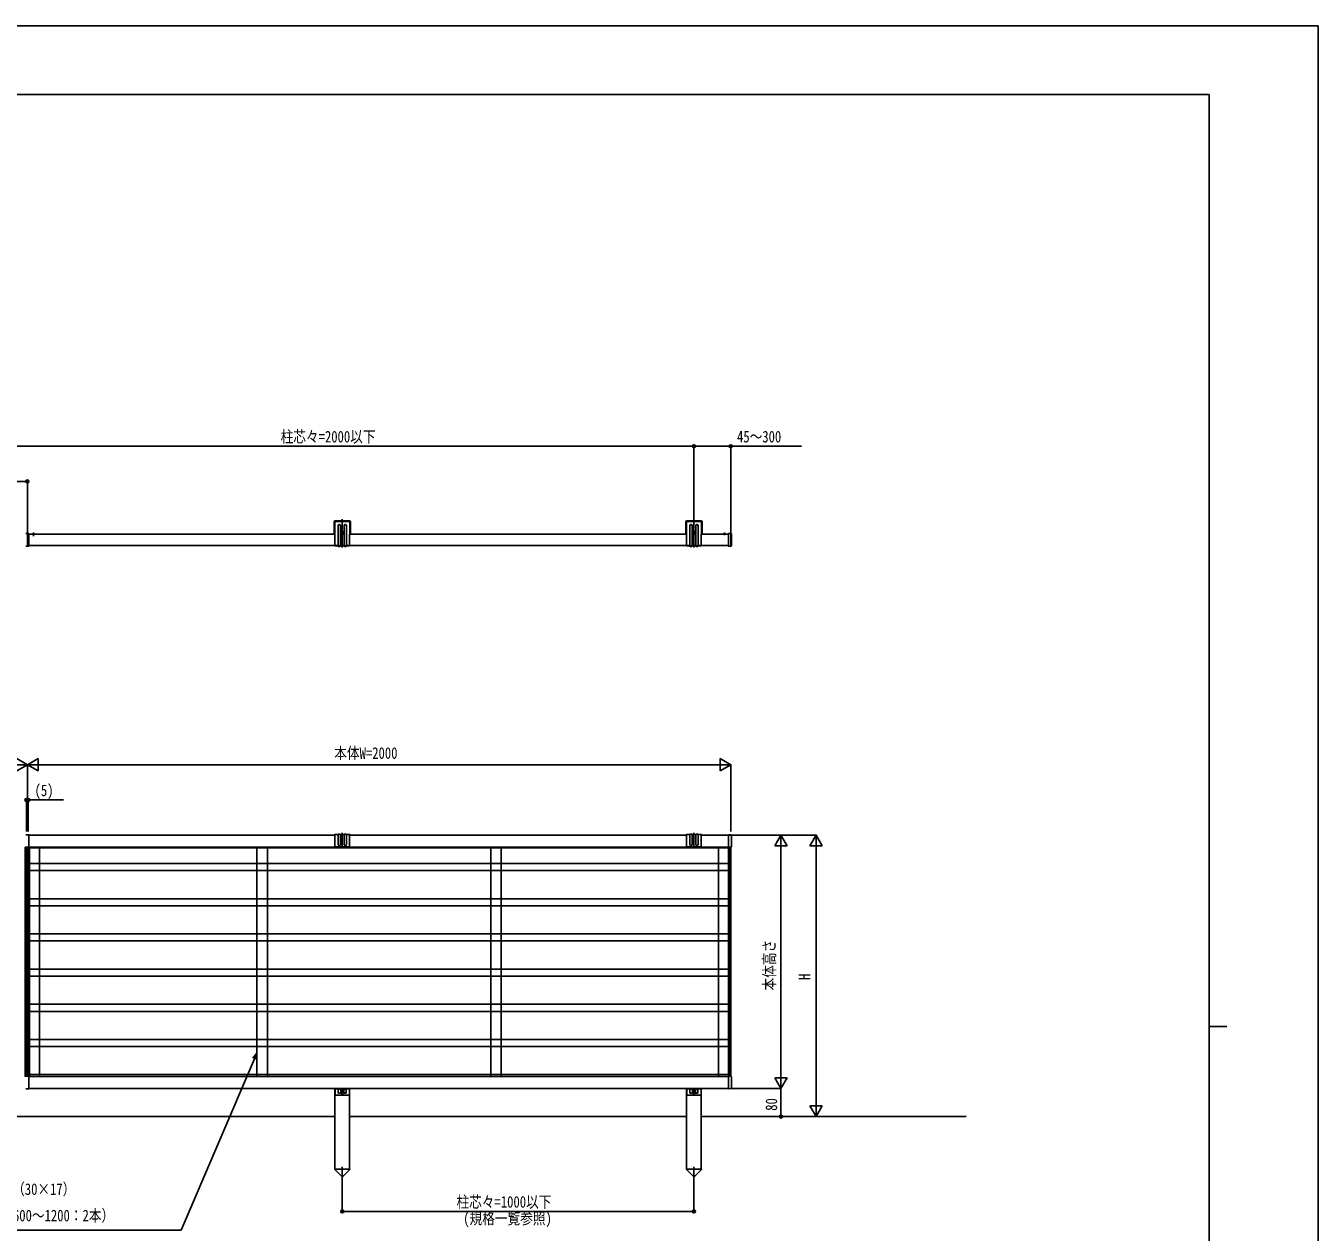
# Model space of a CAD drawing. Units: millimetres, scale not verified. Extents: x -4205 to 4205, y -2970 to 2970.
# Drawn here: x 530 to 4205, y -460 to 2970 of the extents above; entities that cross this region are included whole.
import ezdxf
from ezdxf.enums import TextEntityAlignment as Align

# ---------------------------------------------------------------- set-up
doc = ezdxf.new("R2010")
doc.units = ezdxf.units.MM
doc.header["$LTSCALE"] = 16
for name, color, linetype in [('0-4_YKK_A1', 4, 'Continuous'), ('0-5_YKK_D', 6, 'Continuous'), ('0-6_YKK_ZWAK', 7, 'Continuous')]:
    doc.layers.add(name, color=color, linetype=linetype)
doc.styles.add('ＭＳ ゴシック', font='')
doc.styles.get('ＭＳ ゴシック').set_extended_font_data('MS Gothic')

msp = doc.modelspace()

# ---------------------------------------------------------------- linework, layer by layer
at = {"layer": '0-4_YKK_A1'}
for p, q in [((1407, 1560.24), (1407, 1526.74)), ((1408.5, 1560.24), (1408.5, 1525.24)), ((1450.5, 1562.74), (1409.5, 1562.74)), ((1450.5, 1561.24), (1409.5, 1561.24)), ((1418, 1491.24), (1418, 1548.94)), ((1425, 1548.94), (1425, 1491.24)), ((1430, 1486.54), (1430, 1567.44)), ((1435, 1491.24), (1435, 1548.94)), ((1442, 1548.94), (1442, 1491.24)), ((1451.5, 1525.24), (1451.5, 1560.24)), ((1453, 1526.74), (1453, 1560.24)), ((2407, 1560.24), (2407, 1526.74)), ((2408.5, 1560.24), (2408.5, 1525.24)), ((2450.5, 1562.74), (2409.5, 1562.74)), ((2450.5, 1561.24), (2409.5, 1561.24)), ((2418, 1491.24), (2418, 1548.94)), ((2425, 1548.94), (2425, 1491.24)), ((2430, 1486.54), (2430, 1567.44)), ((2435, 1491.24), (2435, 1548.94)), ((2442, 1548.94), (2442, 1491.24)), ((2451.5, 1525.24), (2451.5, 1560.24)), ((2453, 1526.74), (2453, 1560.24)), ((534.5, 1526.99), (530.19, 1526.72)), ((534.5, 1525.99), (534.5, 1491.48)), ((1409, 1524.74), (539, 1524.74)), ((548.4, 1524.74), (555.6, 1524.74)), ((549.95, 1526.7), (550.86, 1524.89)), ((552, 1524.28), (550.86, 1524.89)), ((552, 1528.24), (552, 1519.08)), ((552, 1524.28), (553.15, 1524.89)), ((554.05, 1526.7), (553.15, 1524.89)), ((1409, 1524.74), (1407, 1526.74)), ((1409, 1524.74), (1409, 1524.45)), ((1409, 1523.02), (1409, 1509.45)), ((1409, 1508.02), (1409, 1491.24)), ((1425.75, 1527.94), (1434.25, 1527.94)), ((1434.25, 1527.94), (1425.75, 1527.94)), ((1428.76, 1527.52), (1427.93, 1527.52)), ((1430, 1523.69), (1430, 1532.19)), ((1431.25, 1528.35), (1432.08, 1528.35)), ((1453, 1526.74), (1451, 1524.74)), ((2409, 1524.74), (1451, 1524.74)), ((1451, 1524.74), (1451, 1524.45)), ((1451, 1523.02), (1451, 1509.45)), ((1451, 1508.02), (1451, 1491.24)), ((2409, 1524.74), (2407, 1526.74)), ((2409, 1524.74), (2409, 1524.45)), ((2409, 1523.02), (2409, 1509.45)), ((2409, 1508.02), (2409, 1491.24)), ((2425.75, 1527.94), (2434.25, 1527.94)), ((2434.25, 1527.94), (2425.75, 1527.94)), ((2428.76, 1527.52), (2427.93, 1527.52)), ((2430, 1523.69), (2430, 1532.19)), ((2431.25, 1528.35), (2432.08, 1528.35)), ((2453, 1526.74), (2451, 1524.74)), ((2528.5, 1524.74), (2451, 1524.74)), ((2451, 1524.74), (2451, 1524.45)), ((2451, 1523.02), (2451, 1509.45)), ((2451, 1508.02), (2451, 1491.24)), ((2513.4, 1524.74), (2520.6, 1524.74)), ((2514.95, 1526.7), (2515.86, 1524.89)), ((2517, 1524.28), (2515.86, 1524.89)), ((2517, 1528.24), (2517, 1521.66)), ((2517, 1524.28), (2518.15, 1524.89)), ((2519.05, 1526.7), (2518.15, 1524.89)), ((2528.5, 1525.99), (2528.5, 1526.67)), ((2528.5, 1491.49), (2528.5, 1525.99)), ((2528.82, 1526.97), (2535.56, 1526.55)), ((2534.5, 1489.63), (2534.5, 1527.96)), ((2536.5, 1525.56), (2536.5, 1491.92)), ((530.19, 1490.75), (534.5, 1490.49)), ((534.5, 1490.49), (534.5, 1491.48)), ((538.81, 1490.75), (534.5, 1490.49)), ((539, 1492.74), (1409, 1492.74)), ((539, 1491.75), (539, 1490.95)), ((1409, 1492.74), (1419, 1492.74)), ((1409, 1491.24), (1418, 1491.24)), ((1424, 1490.24), (1419, 1490.24)), ((1423, 1491.74), (1420, 1491.74)), ((1424, 1492.74), (1436, 1492.74)), ((1425, 1491.24), (1435, 1491.24)), ((1436, 1490.24), (1441, 1490.24)), ((1437, 1491.74), (1440, 1491.74)), ((1441, 1492.74), (1451, 1492.74)), ((1442, 1491.24), (1451, 1491.24)), ((1451, 1492.74), (2409, 1492.74)), ((2409, 1492.74), (2419, 1492.74)), ((2409, 1491.24), (2418, 1491.24)), ((2424, 1490.24), (2419, 1490.24)), ((2423, 1491.74), (2420, 1491.74)), ((2424, 1492.74), (2436, 1492.74)), ((2425, 1491.24), (2435, 1491.24)), ((2436, 1490.24), (2441, 1490.24)), ((2437, 1491.74), (2440, 1491.74)), ((2441, 1492.74), (2451, 1492.74)), ((2442, 1491.24), (2451, 1491.24)), ((2451, 1492.74), (2528.5, 1492.74)), ((2528.5, 1490.81), (2528.5, 1491.49)), ((2528.82, 1490.51), (2535.56, 1490.92)), ((530.19, 670.15), (534.5, 670.42)), ((538.81, 670.15), (534.5, 670.42)), ((539, 669.16), (539, 669.95)), ((539, 669.22), (1409, 669.22)), ((539, 635.92), (539, 669.16)), ((1418, 670.72), (1409, 670.72)), ((1409, 670.72), (1409, 637.71)), ((1418, 670.72), (1418, 642.71)), ((1419, 671.72), (1424, 671.72)), ((1435, 670.72), (1425, 670.72)), ((1425, 670.72), (1425, 642.71)), ((1430, 631.64), (1430, 675.42)), ((1435, 670.72), (1435, 642.71)), ((1441, 671.72), (1436, 671.72)), ((1451, 670.72), (1442, 670.72)), ((1442, 670.72), (1442, 642.71)), ((1451, 670.72), (1451, 637.71)), ((1451, 669.22), (2409, 669.22)), ((2418, 670.72), (2409, 670.72)), ((2409, 670.72), (2409, 637.71)), ((2418, 670.72), (2418, 642.71)), ((2419, 671.72), (2424, 671.72)), ((2435, 670.72), (2425, 670.72)), ((2425, 670.72), (2425, 642.71)), ((2430, 631.64), (2430, 675.42)), ((2435, 670.72), (2435, 642.71)), ((2441, 671.72), (2436, 671.72)), ((2451, 670.72), (2442, 670.72)), ((2442, 670.72), (2442, 642.71)), ((2451, 670.72), (2451, 637.71)), ((2451, 669.22), (2528.5, 669.22)), ((2528.82, 670.4), (2535.56, 669.99)), ((2536.5, 668.99), (2536.5, 636.35)), ((535, 634.72), (528, 634.72)), ((534.5, 634.92), (530.56, 634.92)), ((533, 634.72), (533, -16.28)), ((534, 634.72), (541, 634.72)), ((534, 634.72), (534, -16.28)), ((534.5, 634.92), (538.44, 634.92)), ((535, 634.72), (535, -16.28)), ((536, 634.72), (536, -16.28)), ((539, 635.12), (539, 635.92)), ((2528.5, 635.22), (539, 635.22)), ((2528, 633.22), (541, 633.22)), ((569, -16.78), (569, 635.22)), ((1187, -16.78), (1187, 635.22)), ((1217, -16.78), (1217, 635.22)), ((1411, 635.71), (1429.29, 635.71)), ((1430.71, 635.71), (1449, 635.71)), ((1852, -16.78), (1852, 635.22)), ((1882, -16.78), (1882, 635.22)), ((2411, 635.71), (2429.29, 635.71)), ((2430.71, 635.71), (2449, 635.71)), ((2500, -16.78), (2500, 635.22)), ((2535, 634.72), (2528, 634.72)), ((2528.82, 634.94), (2535.56, 635.35)), ((2533, 634.72), (2533, -16.28)), ((2535, 634.72), (2535, -16.28)), ((2528, 588.22), (541, 588.22)), ((2528, 568.22), (541, 568.22)), ((2528, 488.22), (541, 488.22)), ((2528, 468.22), (541, 468.22)), ((2528, 388.22), (541, 388.22)), ((2528, 368.22), (541, 368.22)), ((2528, 288.22), (541, 288.22)), ((2528, 268.22), (541, 268.22)), ((2528, 188.22), (541, 188.22)), ((2528, 168.22), (541, 168.22)), ((2528, 88.22), (541, 88.22)), ((2528, 68.22), (541, 68.22)), ((534.5, -16.48), (530.56, -16.48)), ((534.5, -16.48), (538.44, -16.48)), ((539, -16.68), (539, -17.48)), ((539, -16.78), (2528.5, -16.78)), ((539, -17.48), (539, -50.72)), ((2528, -11.78), (541, -11.78)), ((2528.82, -16.5), (2535.56, -16.91)), ((2536.5, -50.55), (2536.5, -17.91)), ((530.19, -51.71), (534.5, -51.98)), ((538.81, -51.71), (534.5, -51.98)), ((539, -50.72), (539, -51.51)), ((2528.5, -50.78), (539, -50.78)), ((1409, -50.78), (1409, -280.78)), ((1409.5, -50.78), (1409.5, -56.82)), ((1409.5, -52.28), (1418.5, -52.28)), ((1409.5, -57.74), (1409.5, -67.78)), ((1411.5, -69.78), (1448.5, -69.78)), ((1418.5, -50.78), (1418.5, -62.78)), ((1419.5, -53.28), (1424.5, -53.28)), ((1420.5, -64.78), (1423.5, -64.78)), ((1425.45, -58.78), (1434.55, -58.78)), ((1425.5, -62.78), (1425.5, -50.78)), ((1425.5, -52.28), (1434.5, -52.28)), ((1427.93, -58.43), (1427.93, -59.13)), ((1427.93, -58.43), (1429.15, -58.43)), ((1427.93, -59.13), (1429.15, -59.13)), ((1429.65, -56.7), (1430.35, -56.7)), ((1429.65, -56.7), (1429.65, -57.93)), ((1429.65, -59.63), (1429.65, -60.85)), ((1429.65, -60.85), (1430.35, -60.85)), ((1430, -63.33), (1430, -54.23)), ((1430.35, -56.7), (1430.35, -57.93)), ((1430.35, -59.63), (1430.35, -60.85)), ((1430.85, -58.43), (1432.08, -58.43)), ((1430.85, -59.13), (1432.08, -59.13)), ((1432.08, -58.43), (1432.08, -59.13)), ((1434.5, -62.78), (1434.5, -50.78)), ((1440.5, -53.28), (1435.5, -53.28)), ((1439.5, -64.78), (1436.5, -64.78)), ((1441.5, -50.78), (1441.5, -62.78)), ((1441.5, -52.28), (1450.5, -52.28)), ((1450.5, -50.78), (1450.5, -56.82)), ((1450.5, -57.74), (1450.5, -67.78)), ((1451, -50.78), (1451, -280.78)), ((2409, -50.78), (2409, -280.78)), ((2409.5, -50.78), (2409.5, -56.82)), ((2409.5, -52.28), (2418.5, -52.28)), ((2409.5, -57.74), (2409.5, -67.78)), ((2411.5, -69.78), (2448.5, -69.78)), ((2418.5, -50.78), (2418.5, -62.78)), ((2419.5, -53.28), (2424.5, -53.28)), ((2420.5, -64.78), (2423.5, -64.78)), ((2425.45, -58.78), (2434.55, -58.78)), ((2425.5, -62.78), (2425.5, -50.78)), ((2425.5, -52.28), (2434.5, -52.28)), ((2427.93, -58.43), (2427.93, -59.13)), ((2427.93, -58.43), (2429.15, -58.43)), ((2427.93, -59.13), (2429.15, -59.13)), ((2429.65, -56.7), (2430.35, -56.7)), ((2429.65, -56.7), (2429.65, -57.93)), ((2429.65, -59.63), (2429.65, -60.85)), ((2429.65, -60.85), (2430.35, -60.85)), ((2430, -63.33), (2430, -54.23)), ((2430.35, -56.7), (2430.35, -57.93)), ((2430.35, -59.63), (2430.35, -60.85)), ((2430.85, -58.43), (2432.08, -58.43)), ((2430.85, -59.13), (2432.08, -59.13)), ((2432.08, -58.43), (2432.08, -59.13)), ((2434.5, -62.78), (2434.5, -50.78)), ((2440.5, -53.28), (2435.5, -53.28)), ((2439.5, -64.78), (2436.5, -64.78)), ((2441.5, -50.78), (2441.5, -62.78)), ((2441.5, -52.28), (2450.5, -52.28)), ((2450.5, -50.78), (2450.5, -56.82)), ((2450.5, -57.74), (2450.5, -67.78)), ((2451, -50.78), (2451, -280.78)), ((2528.82, -51.96), (2535.56, -51.55)), ((444, -130.78), (1409, -130.78)), ((1451, -130.78), (2409, -130.78)), ((3204.06, -130.78), (2451, -130.78)), ((1408.8, -281.78), (1408.8, -280.78)), ((1408.8, -280.78), (1451.2, -280.78)), ((1408.8, -281.78), (1426.48, -299.33)), ((1430, -306.29), (1430, -273.81)), ((1451.2, -281.78), (1433.52, -299.33)), ((1451.2, -280.78), (1451.2, -281.78)), ((2408.8, -281.78), (2408.8, -280.78)), ((2408.8, -280.78), (2451.2, -280.78)), ((2408.8, -281.78), (2426.48, -299.33)), ((2430, -306.29), (2430, -273.81)), ((2451.2, -281.78), (2433.52, -299.33)), ((2451.2, -280.78), (2451.2, -281.78))]:
    msp.add_line(p, q, dxfattribs=at)
for points in [[(534.5, 1525.99), (534.5, 1526.99), (538.81, 1526.72)], [(539, 1526.52), (539, 1525.72), (539, 1491.75)], [(1427.93, 1527.52), (1427.93, 1528.35), (1428.76, 1528.35)], [(1429.59, 1529.18), (1429.59, 1530.01), (1430.42, 1530.01), (1430.42, 1529.18)], [(1430.42, 1526.69), (1430.42, 1525.86), (1429.59, 1525.86), (1429.59, 1526.69)], [(1432.08, 1528.35), (1432.08, 1527.52), (1431.25, 1527.52)], [(2427.93, 1527.52), (2427.93, 1528.35), (2428.76, 1528.35)], [(2429.59, 1529.18), (2429.59, 1530.01), (2430.42, 1530.01), (2430.42, 1529.18)], [(2430.42, 1526.69), (2430.42, 1525.86), (2429.59, 1525.86), (2429.59, 1526.69)], [(2432.08, 1528.35), (2432.08, 1527.52), (2431.25, 1527.52)], [(2528.5, 635.24), (2528.5, 635.92), (2528.5, 669.42), (2528.5, 670.1)], [(528, 634.72), (528, -16.28), (535, -16.28)], [(541, 634.72), (541, -16.28), (534, -16.28)], [(2528, 634.72), (2528, -16.28), (2535, -16.28)], [(2528.5, -16.8), (2528.5, -17.48), (2528.5, -50.98), (2528.5, -51.66)]]:
    msp.add_lwpolyline(points, dxfattribs=at)
for centre, radius in [((1430, 1527.94), 4.25), ((1430, 1527.94), 2.25), ((2430, 1527.94), 4.25), ((2430, 1527.94), 2.25), ((1430, -58.78), 4.25), ((1430, -65.78), 1.65), ((2430, -58.78), 4.25), ((2430, -65.78), 1.65)]:
    msp.add_circle(centre, radius, dxfattribs=at)
for centre, radius, start, end in [((1409.5, 1560.24), 2.5, 90, 180), ((1409.5, 1560.24), 1, 90, 180), ((1421.5, 1548.94), 3.5, 0, 180), ((1438.5, 1548.94), 3.5, 0, 180), ((1450.5, 1560.24), 2.5, 0, 90), ((1450.5, 1560.24), 1, 0, 90), ((2409.5, 1560.24), 2.5, 90, 180), ((2409.5, 1560.24), 1, 90, 180), ((2421.5, 1548.94), 3.5, 0, 180), ((2438.5, 1548.94), 3.5, 0, 180), ((2450.5, 1560.24), 2.5, 0, 90), ((2450.5, 1560.24), 1, 0, 90), ((538.8, 1526.52), 0.2, 0, 86.5), ((548.4, 1524.89), 0.154, 152.71904, 270), ((552, 1523.04), 4.2, 27.28096, 152.71904), ((555.6, 1524.89), 0.154, 270, 27.28096), ((1408.3, 1523.74), 1, 314.427, 45.573), ((1408.3, 1508.74), 1, 314.427, 45.573), ((1428.76, 1529.18), 0.83, 270, 0), ((1428.76, 1526.69), 0.83, 0, 90), ((1431.25, 1529.18), 0.83, 180, 270), ((1431.25, 1526.69), 0.83, 90, 180), ((1451.7, 1523.74), 1, 134.427, 225.573), ((1451.7, 1508.74), 1, 134.427, 225.573), ((2408.3, 1523.74), 1, 314.427, 45.573), ((2408.3, 1508.74), 1, 314.427, 45.573), ((2428.76, 1529.18), 0.83, 270, 0), ((2428.76, 1526.69), 0.83, 0, 90), ((2431.25, 1529.18), 0.83, 180, 270), ((2431.25, 1526.69), 0.83, 90, 180), ((2451.7, 1523.74), 1, 134.427, 225.573), ((2451.7, 1508.74), 1, 134.427, 225.573), ((2513.4, 1524.89), 0.154, 152.71904, 270), ((2517, 1523.04), 4.2, 27.28096, 152.71904), ((2520.6, 1524.89), 0.154, 270, 27.28096), ((2528.8, 1526.67), 0.3, 86.5, 180), ((2535.5, 1525.56), 1, 0, 86.5), ((538.8, 1490.95), 0.2, 273.5, 0), ((1419, 1491.24), 1, 180, 270), ((1420, 1492.74), 1, 180, 270), ((1423, 1492.74), 1, 270, 0), ((1424, 1491.24), 1, 270, 0), ((1436, 1491.24), 1, 180, 270), ((1437, 1492.74), 1, 180, 270), ((1440, 1492.74), 1, 270, 0), ((1441, 1491.24), 1, 270, 0), ((2419, 1491.24), 1, 180, 270), ((2420, 1492.74), 1, 180, 270), ((2423, 1492.74), 1, 270, 0), ((2424, 1491.24), 1, 270, 0), ((2436, 1491.24), 1, 180, 270), ((2437, 1492.74), 1, 180, 270), ((2440, 1492.74), 1, 270, 0), ((2441, 1491.24), 1, 270, 0), ((2528.8, 1490.81), 0.3, 180, 273.5), ((2535.5, 1491.92), 1, 273.5, 0), ((538.8, 669.95), 0.2, 0, 86.5), ((1409, 668.72), 2, 90, 165.52249), ((1419, 670.72), 1, 90, 180), ((1424, 670.72), 1, 0, 90), ((1436, 670.72), 1, 90, 180), ((1441, 670.72), 1, 0, 90), ((1451, 668.72), 2, 14.47751, 90), ((2409, 668.72), 2, 90, 165.52249), ((2419, 670.72), 1, 90, 180), ((2424, 670.72), 1, 0, 90), ((2436, 670.72), 1, 90, 180), ((2441, 670.72), 1, 0, 90), ((2451, 668.72), 2, 14.47751, 90), ((2528.8, 670.1), 0.3, 86.5, 180), ((2535.5, 668.99), 1, 0, 86.5), ((530.2, 635.12), 0.202, 179.93968, 269.38321), ((538.8, 635.12), 0.202, 270.61679, 0.06032), ((1411, 637.71), 2, 180, 270), ((1421.5, 642.71), 3.5, 180, 0), ((1430, 635.01), 1, 44.427, 135.573), ((1438.5, 642.71), 3.5, 180, 0), ((1449, 637.71), 2, 270, 0), ((2411, 637.71), 2, 180, 270), ((2421.5, 642.71), 3.5, 180, 0), ((2430, 635.01), 1, 44.427, 135.573), ((2438.5, 642.71), 3.5, 180, 0), ((2449, 637.71), 2, 270, 0), ((2528.8, 635.24), 0.3, 180, 273.5), ((2535.5, 636.35), 1, 273.5, 0), ((530.2, -16.68), 0.202, 90.61679, 180.06032), ((538.8, -16.68), 0.202, 359.93968, 89.38321), ((2528.8, -16.8), 0.3, 86.5, 180), ((2535.5, -17.91), 1, 0, 86.5), ((538.8, -51.51), 0.2, 273.5, 0), ((1409.3, -57.28), 0.5, 293.57818, 66.42182), ((1411.5, -67.78), 2, 180, 270), ((1419.5, -52.28), 1, 180, 270), ((1420.5, -62.78), 2, 180, 270), ((1423.5, -62.78), 2, 270, 0), ((1424.5, -52.28), 1, 270, 0), ((1429.15, -57.93), 0.5, 270, 0), ((1429.15, -59.63), 0.5, 0, 90), ((1430.85, -57.93), 0.5, 180, 270), ((1430.85, -59.63), 0.5, 90, 180), ((1435.5, -52.28), 1, 180, 270), ((1436.5, -62.78), 2, 180, 270), ((1439.5, -62.78), 2, 270, 0), ((1440.5, -52.28), 1, 270, 0), ((1448.5, -67.78), 2, 270, 0), ((1450.7, -57.28), 0.5, 113.57818, 246.42182), ((2409.3, -57.28), 0.5, 293.57818, 66.42182), ((2411.5, -67.78), 2, 180, 270), ((2419.5, -52.28), 1, 180, 270), ((2420.5, -62.78), 2, 180, 270), ((2423.5, -62.78), 2, 270, 0), ((2424.5, -52.28), 1, 270, 0), ((2429.15, -57.93), 0.5, 270, 0), ((2429.15, -59.63), 0.5, 0, 90), ((2430.85, -57.93), 0.5, 180, 270), ((2430.85, -59.63), 0.5, 90, 180), ((2435.5, -52.28), 1, 180, 270), ((2436.5, -62.78), 2, 180, 270), ((2439.5, -62.78), 2, 270, 0), ((2440.5, -52.28), 1, 270, 0), ((2448.5, -67.78), 2, 270, 0), ((2450.7, -57.28), 0.5, 113.57818, 246.42182), ((2528.8, -51.66), 0.3, 180, 273.5), ((2535.5, -50.55), 1, 273.5, 0), ((1430, -295.78), 5, 225.20979, 314.79021), ((2430, -295.78), 5, 225.20979, 314.79021)]:
    msp.add_arc(centre, radius, start, end, dxfattribs=at)
for centre, start_param, end_param in [((530.56, 635.92), 4.6587856, 4.712389), ((538.44, 635.92), 4.712389, 4.7659923), ((530.56, -17.48), 1.5707963, 1.6243997), ((538.44, -17.48), 1.517193, 1.5707963)]:
    msp.add_ellipse(centre, major_axis=(6.74, 0), ratio=0.148374, start_param=start_param, end_param=end_param, dxfattribs=at)
at = {"layer": '0-5_YKK_D'}
for p, q in [((430, 1774.74), (2430, 1774.74)), ((2430, 1568.44), (2430, 1775.74)), ((2430, 1568.44), (2430, 1775.74)), ((2534.5, 1528.96), (2534.5, 1775.74)), ((534.5, 1527.99), (534.5, 1675.74)), ((534.5, 869.22), (504.19, 886.72)), ((534.5, 869.22), (564.81, 886.72)), ((564.81, 851.72), (564.81, 886.72)), ((2534.5, 869.22), (2504.19, 886.72)), ((2504.19, 886.72), (2504.19, 851.72)), ((534.5, 869.22), (473.88, 869.22)), ((534.5, 869.22), (504.19, 851.72)), ((534.5, 679.36), (534.5, 870.22)), ((534.5, 699.71), (534.5, 870.22)), ((534.5, 869.22), (564.81, 851.72)), ((534.5, 869.22), (595.12, 869.22)), ((2499.5, 869.22), (569.5, 869.22)), ((2534.5, 869.22), (2473.88, 869.22)), ((2534.5, 869.22), (2504.19, 851.72)), ((2534.5, 679.36), (2534.5, 870.22)), ((532, 679.36), (532, 770.22)), ((537, 679.36), (537, 770.22)), ((2533, 669.22), (2678.5, 669.22)), ((2533, 669.22), (2778.5, 669.22)), ((2677.5, 669.22), (2660, 638.91)), ((2677.5, 669.22), (2695, 638.91)), ((2677.5, 669.22), (2677.5, 608.6)), ((2777.5, 669.22), (2760, 638.91)), ((2777.5, 669.22), (2795, 638.91)), ((2777.5, 669.22), (2777.5, 608.6)), ((2660, 638.91), (2695, 638.91)), ((2677.5, 634.22), (2677.5, -15.78)), ((2760, 638.91), (2795, 638.91)), ((2777.5, 634.22), (2777.5, -95.78)), ((2677.5, -50.78), (2677.5, 9.84)), ((2677.5, -50.78), (2660, -20.47)), ((2695, -20.47), (2660, -20.47)), ((2677.5, -50.78), (2695, -20.47)), ((2533, -50.78), (2678.5, -50.78)), ((2547, -50.78), (2678.5, -50.78)), ((2677.5, -50.78), (2677.5, -130.78)), ((2777.5, -130.78), (2777.5, -70.16)), ((2777.5, -130.78), (2760, -100.47)), ((2795, -100.47), (2760, -100.47)), ((2777.5, -130.78), (2795, -100.47)), ((2547, -130.78), (2678.5, -130.78)), ((2548, -130.78), (2778.5, -130.78)), ((1430, -307.29), (1430, -401.78)), ((2430, -307.29), (2430, -401.78)), ((1430, -400.78), (2430, -400.78))]:
    msp.add_line(p, q, dxfattribs=at)
for points in [[(2430, 1774.74), (2534.5, 1774.74), (2735.9, 1774.74)], [(534.5, 1674.74), (430, 1674.74), (228.6, 1674.74)], [(532, 769.22), (537, 769.22), (637.6, 769.22)], [(1187, 49.26), (1180.31, 33.63), (971.7, -453.88), (421.7, -453.88)], [(1176.12, 35.42), (1187, 49.26), (1184.5, 31.84)]]:
    msp.add_lwpolyline(points, dxfattribs=at)
for centre in [(2430, 1774.74), (2430, 1774.74), (2534.5, 1774.74), (534.5, 1674.74), (532, 769.22), (537, 769.22), (2677.5, -130.78), (1430, -400.78), (2430, -400.78)]:
    msp.add_circle(centre, 4.25, dxfattribs=at)
at = {"layer": '0-6_YKK_ZWAK'}
for p, q in [((3895.02, 2775), (-3904.98, 2775)), ((3895.02, 2775), (3895.02, -2525)), ((3895.02, 125), (3945.02, 125))]:
    msp.add_line(p, q, dxfattribs=at)
msp.add_lwpolyline([(-4205, -2970), (4205, -2970), (4205, 2970), (-4205, 2970)], close=True, dxfattribs=at)

# ---------------------------------------------------------------- texts
at = {"layer": '0-5_YKK_D', "style": 'ＭＳ ゴシック', "width": 0.8}
for s, p in [('柱芯々=2000以下', (1254.8, 1775.74)), ('45～300', (2552.5, 1775.74)), ('本体W=2000', (1407.3, 876.22)), ('(5)', (555, 770.22)), ('中骨（30×17）', (419.3, -363.58)), ('柱芯々=1000以下', (1754.8, -399.78)), ('（H=600～1200：2本）', (421.7, -438.58)), ('(規格一覧参照)', (1774, -446.78))]:
    msp.add_text(s, height=32.99, dxfattribs=at).set_placement(p, align=Align.BOTTOM_LEFT)
for s, p in [('本体高さ', (2670.5, 227.62)), ('H', (2770.5, 257.22)), ('80', (2676.5, -114.57))]:
    msp.add_text(s, height=32.99, rotation=90, dxfattribs=at).set_placement(p, align=Align.BOTTOM_LEFT)

doc.saveas('drawing.dxf')
